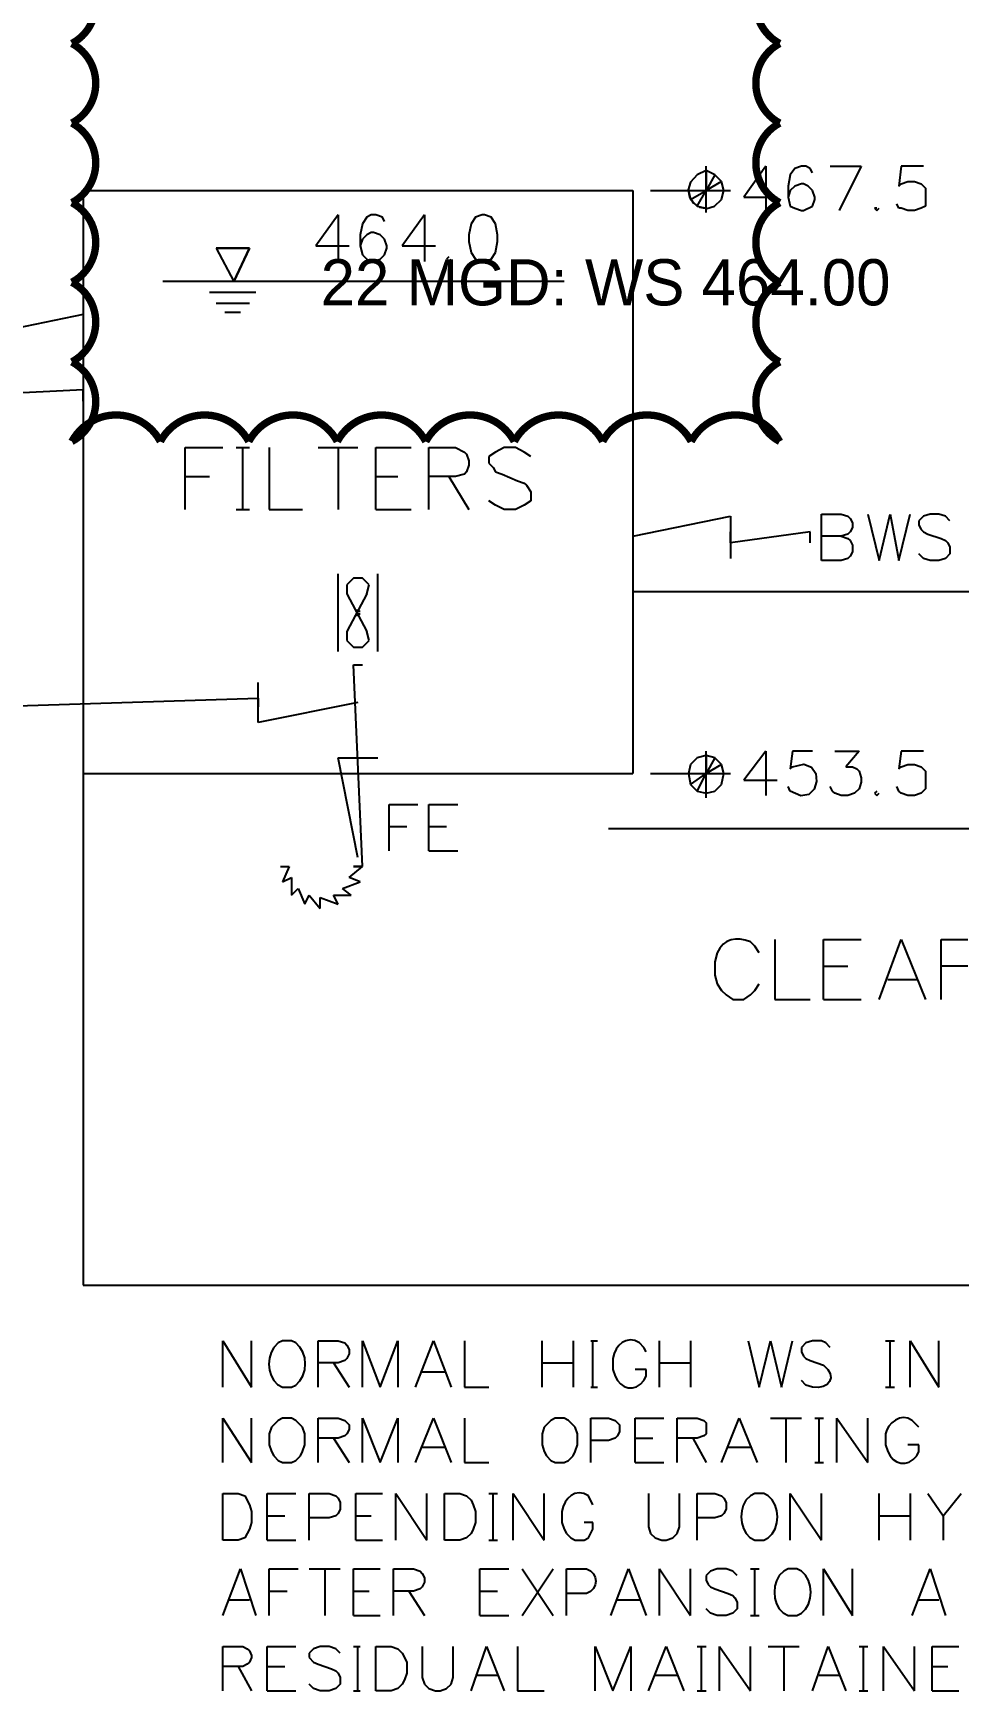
# Model space of a CAD drawing. Header units: metres. Extents: x 45 to 1207, y 17 to 774.
# Drawn here: x 907.1 to 1007.3, y 468.2 to 647.8 of the extents above; entities that cross this region are included whole.
import ezdxf

# ---------------------------------------------------------------- set-up
doc = ezdxf.new("R2010")
doc.units = ezdxf.units.M
doc.layers.add('REV-AGENT', color=1, linetype='Continuous')

msp = doc.modelspace()

# ---------------------------------------------------------------- linework, layer by layer
for p, q in [((979.92, 632.88), (978.96, 632.4)), ((979.92, 628.32), (979.92, 633.36)), ((980.88, 632.4), (979.92, 632.88)), ((980.88, 632.4), (979.92, 632.88)), ((979.92, 632.88), (979.92, 630.72)), ((980.88, 632.4), (979.92, 630.72)), ((981.6, 631.68), (980.88, 632.4)), ((981.6, 631.68), (980.88, 632.4)), ((986.4, 633.36), (984, 630)), ((986.4, 633.36), (986.4, 628.56)), ((989.04, 632.4), (988.8, 631.2)), ((989.52, 633.12), (989.04, 632.4)), ((990.24, 633.36), (989.52, 633.12)), ((990.72, 633.36), (990.24, 633.36)), ((991.2, 633.12), (990.72, 633.36)), ((991.44, 632.64), (991.2, 633.12)), ((993.36, 633.36), (996.72, 633.36)), ((996.72, 633.36), (994.32, 628.56)), ((1001.04, 633.36), (1000.8, 631.2)), ((1003.44, 633.36), (1001.04, 633.36)), ((912.48, 630.72), (972, 630.72)), ((912.48, 630.72), (912.48, 512.16)), ((972, 630.72), (972, 567.6)), ((973.92, 630.72), (978.96, 630.72)), ((977.28, 630.72), (982.56, 630.72)), ((978, 630.72), (978.24, 629.76)), ((978.24, 629.76), (979.92, 630.72)), ((978.96, 629.04), (979.92, 630.72)), ((981.6, 631.68), (979.92, 630.72)), ((979.92, 628.8), (979.92, 630.72)), ((981.84, 630.72), (981.6, 631.68)), ((981.84, 630.72), (981.6, 631.68)), ((981.6, 629.76), (981.84, 630.72)), ((988.8, 631.2), (988.8, 630)), ((989.04, 630.72), (988.8, 630)), ((989.52, 631.2), (989.04, 630.72)), ((990.24, 631.44), (989.52, 631.2)), ((990.48, 631.44), (990.24, 631.44)), ((990.96, 631.2), (990.48, 631.44)), ((991.44, 630.72), (990.96, 631.2)), ((991.68, 630), (991.44, 630.72)), ((1000.8, 631.2), (1001.04, 631.44)), ((1001.04, 631.44), (1001.76, 631.68)), ((1001.76, 631.68), (1002.48, 631.68)), ((1002.48, 631.68), (1003.2, 631.44)), ((1003.2, 631.44), (1003.68, 630.96)), ((1003.68, 630.96), (1003.68, 629.04)), ((978.24, 629.76), (978.96, 629.04)), ((978.96, 629.04), (979.92, 628.8)), ((984, 630), (987.6, 630)), ((988.8, 630), (989.04, 629.04)), ((989.04, 629.04), (989.52, 628.8)), ((989.52, 628.8), (990.24, 628.56)), ((990.24, 628.56), (990.48, 628.56)), ((990.48, 628.56), (991.44, 629.04)), ((991.44, 629.04), (991.68, 629.76)), ((991.68, 629.76), (991.68, 630)), ((998.4, 628.8), (998.16, 628.8)), ((998.16, 628.8), (998.4, 628.56)), ((998.4, 628.56), (998.64, 628.8)), ((1000.8, 628.8), (1000.56, 629.28)), ((1001.04, 628.8), (1000.8, 628.8)), ((1001.76, 628.56), (1001.04, 628.8)), ((1002.48, 628.56), (1001.76, 628.56)), ((1003.2, 628.8), (1002.48, 628.56)), ((1003.68, 629.04), (1003.2, 628.8)), ((940.08, 628.08), (937.68, 624.72)), ((940.08, 628.08), (940.08, 623.04)), ((942.72, 627.12), (942.48, 625.92)), ((943.2, 627.84), (942.72, 627.12)), ((943.68, 628.08), (943.2, 627.84)), ((944.16, 628.08), (943.68, 628.08)), ((944.88, 627.84), (944.16, 628.08)), ((945.12, 627.36), (944.88, 627.84)), ((949.44, 628.08), (947.04, 624.72)), ((949.44, 628.08), (949.44, 623.04)), ((954.48, 627.12), (954.24, 625.92)), ((954.96, 627.84), (954.48, 627.12)), ((955.68, 628.08), (954.96, 627.84)), ((955.92, 628.08), (955.68, 628.08)), ((956.64, 627.84), (955.92, 628.08)), ((957.12, 627.12), (956.64, 627.84)), ((957.36, 625.92), (957.12, 627.12)), ((942.48, 625.92), (942.48, 624.72)), ((942.72, 625.44), (942.48, 624.72)), ((943.2, 625.92), (942.72, 625.44)), ((943.68, 626.16), (943.2, 625.92)), ((943.92, 626.16), (943.68, 626.16)), ((944.64, 625.92), (943.92, 626.16)), ((945.12, 625.44), (944.64, 625.92)), ((945.36, 624.72), (945.12, 625.44)), ((954.24, 625.92), (954.24, 625.2)), ((954.24, 625.2), (954.48, 624)), ((957.12, 624), (957.36, 625.2)), ((957.36, 625.2), (957.36, 625.92)), ((926.88, 624.48), (928.8, 620.88)), ((930.48, 624.48), (926.88, 624.48)), ((926.88, 624.48), (930.48, 624.48)), ((926.88, 624.48), (930.48, 624.48)), ((928.8, 620.88), (930.48, 624.48)), ((930.48, 624.48), (928.8, 620.88)), ((937.68, 624.72), (941.28, 624.72)), ((942.48, 624.72), (942.72, 623.76)), ((942.72, 623.76), (943.2, 623.28)), ((943.2, 623.28), (943.68, 623.04)), ((943.68, 623.04), (943.92, 623.04)), ((943.92, 623.04), (944.64, 623.28)), ((944.64, 623.28), (945.12, 623.76)), ((945.12, 623.76), (945.36, 624.48)), ((945.36, 624.48), (945.36, 624.72)), ((947.04, 624.72), (950.64, 624.72)), ((952.08, 623.52), (951.84, 623.28)), ((951.84, 623.28), (952.08, 623.04)), ((952.08, 623.04), (952.32, 623.28)), ((954.48, 624), (954.96, 623.28)), ((954.96, 623.28), (955.68, 623.04)), ((955.68, 623.04), (955.92, 623.04)), ((955.92, 623.04), (956.64, 623.28)), ((956.64, 623.28), (957.12, 624)), ((964.56, 620.88), (921.12, 620.88)), ((931.2, 619.68), (926.16, 619.68)), ((930.48, 618.48), (926.88, 618.48)), ((912.48, 617.28), (901.92, 615.12)), ((929.52, 617.52), (927.84, 617.52)), ((912.48, 609.12), (886.8, 607.92)), ((912.48, 609.12), (886.8, 607.92)), ((912.48, 607.92), (912.48, 609.12)), ((923.52, 596.16), (923.52, 602.88)), ((923.52, 602.88), (927.6, 602.88)), ((929.04, 602.88), (930.48, 602.88)), ((929.76, 596.16), (929.76, 602.88)), ((932.64, 602.88), (932.64, 596.16)), ((937.92, 602.88), (942.24, 602.88)), ((940.08, 602.88), (940.08, 596.16)), ((944.16, 596.16), (944.16, 602.88)), ((944.16, 602.88), (948, 602.88)), ((949.92, 596.16), (949.92, 602.88)), ((949.92, 602.88), (952.8, 602.88)), ((952.8, 602.88), (953.76, 602.4)), ((953.76, 602.4), (954, 602.16)), ((954, 602.16), (954.24, 601.44)), ((954.24, 601.44), (954.24, 600.96)), ((957.12, 602.4), (956.4, 601.92)), ((956.4, 601.92), (956.4, 601.2)), ((958.08, 602.88), (957.12, 602.4)), ((959.28, 602.88), (958.08, 602.88)), ((960.24, 602.4), (959.28, 602.88)), ((960.96, 601.92), (960.24, 602.4)), ((923.52, 599.76), (926.16, 599.76)), ((944.16, 599.76), (946.56, 599.76)), ((952.8, 599.76), (949.92, 599.76)), ((952.08, 599.76), (954.24, 596.16)), ((953.76, 600), (952.8, 599.76)), ((954, 600.24), (953.76, 600)), ((954.24, 600.96), (954, 600.24)), ((956.4, 601.2), (956.88, 600.72)), ((956.88, 600.72), (957.12, 600.24)), ((957.12, 600.24), (957.84, 600)), ((957.84, 600), (959.52, 599.28)), ((959.52, 599.28), (960.24, 599.04)), ((960.24, 599.04), (960.48, 598.8)), ((960.48, 598.8), (960.96, 598.08)), ((960.96, 598.08), (960.96, 597.12)), ((929.04, 596.16), (930.48, 596.16)), ((932.64, 596.16), (936.24, 596.16)), ((944.16, 596.16), (948, 596.16)), ((957.12, 596.64), (956.4, 597.12)), ((958.08, 596.16), (957.12, 596.64)), ((959.28, 596.16), (958.08, 596.16)), ((960.24, 596.64), (959.28, 596.16)), ((960.96, 597.12), (960.24, 596.64)), ((972, 593.28), (982.56, 595.44)), ((982.56, 595.44), (982.56, 590.88)), ((992.4, 590.64), (992.4, 595.68)), ((992.4, 595.68), (994.56, 595.68)), ((994.56, 595.68), (995.28, 595.44)), ((995.28, 595.44), (995.52, 595.2)), ((995.52, 595.2), (995.76, 594.72)), ((995.76, 594.24), (995.52, 593.76)), ((995.76, 594.72), (995.76, 594.24)), ((997.44, 595.68), (998.64, 590.64)), ((998.64, 590.64), (999.84, 595.68)), ((999.84, 595.68), (1000.8, 590.64)), ((1000.8, 590.64), (1002, 595.68)), ((1003.44, 595.44), (1002.96, 594.96)), ((1002.96, 594.96), (1002.96, 594.48)), ((1002.96, 594.48), (1003.2, 594)), ((1004.16, 595.68), (1003.44, 595.44)), ((1005.12, 595.68), (1004.16, 595.68)), ((1005.84, 595.44), (1005.12, 595.68)), ((1006.32, 594.96), (1005.84, 595.44)), ((991.2, 593.76), (982.56, 592.56)), ((991.2, 593.76), (982.56, 592.56)), ((982.56, 592.56), (982.56, 593.76)), ((991.2, 592.56), (991.2, 593.76)), ((994.56, 593.28), (992.4, 593.28)), ((995.28, 593.52), (994.56, 593.28)), ((994.56, 593.28), (995.28, 593.04)), ((995.52, 593.76), (995.28, 593.52)), ((995.28, 593.04), (995.52, 592.8)), ((995.52, 592.8), (995.76, 592.32)), ((1003.2, 594), (1003.44, 593.76)), ((1003.44, 593.76), (1003.92, 593.52)), ((1003.92, 593.52), (1005.36, 593.04)), ((1005.36, 593.04), (1005.84, 592.8)), ((1005.84, 592.8), (1006.08, 592.56)), ((1006.08, 592.56), (1006.32, 592.08)), ((994.56, 590.64), (992.4, 590.64)), ((995.28, 590.88), (994.56, 590.64)), ((995.52, 591.12), (995.28, 590.88)), ((995.76, 591.6), (995.52, 591.12)), ((995.76, 592.32), (995.76, 591.6)), ((1003.44, 590.88), (1002.96, 591.36)), ((1004.16, 590.64), (1003.44, 590.88)), ((1005.12, 590.64), (1004.16, 590.64)), ((1005.84, 590.88), (1005.12, 590.64)), ((1006.32, 591.36), (1005.84, 590.88)), ((1006.32, 592.08), (1006.32, 591.36)), ((940.08, 580.8), (940.08, 589.2)), ((944.4, 580.8), (944.4, 589.2)), ((941.76, 588.72), (941.04, 588)), ((941.04, 588), (941.04, 587.04)), ((941.04, 587.04), (943.2, 582.96)), ((943.2, 587.04), (941.04, 582.96)), ((942.72, 588.72), (941.76, 588.72)), ((943.44, 588), (942.72, 588.72)), ((943.2, 587.04), (943.44, 588)), ((972, 587.28), (1110.24, 587.28)), ((942, 585.36), (942, 585.12)), ((942.24, 585.12), (942.24, 585.36)), ((942, 584.88), (942, 584.64)), ((942.48, 585.12), (942.24, 585.12)), ((942.24, 584.64), (942.24, 584.88)), ((942.24, 584.88), (942.48, 584.88)), ((941.04, 582.96), (941.04, 582)), ((941.04, 582), (941.76, 581.28)), ((942.72, 581.28), (943.44, 582)), ((943.44, 582), (943.2, 582.96)), ((941.76, 581.28), (942.72, 581.28)), ((942.72, 557.52), (941.76, 579.36)), ((942.72, 557.52), (941.76, 579.36)), ((941.76, 579.36), (942.72, 579.36)), ((931.44, 573.12), (931.44, 577.44)), ((901.68, 574.8), (931.44, 575.76)), ((901.68, 574.8), (931.44, 575.76)), ((931.44, 575.76), (931.44, 574.8)), ((942.24, 575.28), (931.44, 573.12)), ((942.24, 558.48), (940.08, 569.28)), ((940.08, 569.28), (944.4, 569.28)), ((978.96, 569.28), (978.24, 568.56)), ((979.92, 569.52), (978.96, 569.28)), ((979.92, 564.96), (979.92, 570)), ((980.88, 569.28), (979.92, 569.52)), ((980.88, 569.28), (979.92, 569.52)), ((979.92, 569.52), (979.92, 567.6)), ((980.88, 569.28), (979.92, 567.6)), ((981.6, 568.56), (980.88, 569.28)), ((981.6, 568.56), (980.88, 569.28)), ((986.4, 570), (984, 566.88)), ((986.4, 570), (986.4, 565.2)), ((989.28, 570), (989.04, 568.08)), ((991.44, 570), (989.28, 570)), ((993.84, 570), (996.48, 570)), ((996.48, 570), (995.04, 568.32)), ((1001.04, 570), (1000.8, 568.08)), ((1003.44, 570), (1001.04, 570)), ((912.48, 567.6), (972, 567.6)), ((973.92, 567.6), (978.96, 567.6)), ((977.28, 567.6), (982.56, 567.6)), ((978.24, 568.56), (978, 567.6)), ((978, 567.6), (978.24, 566.4)), ((978, 567.6), (978.24, 566.4)), ((978.24, 566.4), (979.92, 567.6)), ((978.96, 565.68), (979.92, 567.6)), ((981.6, 568.56), (979.92, 567.6)), ((979.92, 565.44), (979.92, 567.6)), ((981.84, 567.6), (981.6, 568.56)), ((981.84, 567.6), (981.6, 568.56)), ((981.6, 566.4), (981.84, 567.6)), ((989.04, 568.08), (989.28, 568.32)), ((995.04, 568.32), (995.76, 568.32)), ((995.76, 568.32), (996.24, 568.08)), ((996.24, 568.08), (996.48, 567.84)), ((996.48, 567.84), (996.72, 567.12)), ((1000.8, 568.08), (1001.04, 568.32)), ((1001.04, 568.32), (1001.76, 568.56)), ((1001.76, 568.56), (1002.48, 568.56)), ((1002.48, 568.56), (1003.2, 568.32)), ((1003.2, 568.32), (1003.68, 567.84)), ((1003.68, 567.84), (1003.68, 565.92)), ((978.24, 566.4), (978.96, 565.68)), ((978.24, 566.4), (978.96, 565.68)), ((978.96, 565.68), (979.92, 565.44)), ((978.96, 565.68), (979.92, 565.44)), ((979.92, 565.44), (980.88, 565.68)), ((980.88, 565.68), (981.6, 566.4)), ((984, 566.88), (987.6, 566.88)), ((989.04, 565.68), (988.8, 566.16)), ((993.6, 565.68), (993.36, 566.16)), ((993.84, 565.44), (993.6, 565.68)), ((996.48, 565.92), (996, 565.44)), ((996.72, 566.64), (996.48, 565.92)), ((996.72, 567.12), (996.72, 566.64)), ((998.4, 565.68), (998.16, 565.44)), ((1000.8, 565.68), (1000.56, 566.16)), ((1001.04, 565.44), (1000.8, 565.68)), ((1003.68, 565.92), (1003.2, 565.44)), ((945.6, 559.2), (945.6, 564.24)), ((945.6, 564.24), (948.72, 564.24)), ((949.92, 559.2), (949.92, 564.24)), ((949.92, 564.24), (953.04, 564.24)), ((994.56, 565.2), (993.84, 565.44)), ((995.28, 565.2), (994.56, 565.2)), ((996, 565.44), (995.28, 565.2)), ((998.16, 565.44), (998.4, 565.2)), ((998.4, 565.2), (998.64, 565.44)), ((1001.76, 565.2), (1001.04, 565.44)), ((1002.48, 565.2), (1001.76, 565.2)), ((1003.2, 565.44), (1002.48, 565.2)), ((945.6, 561.84), (947.52, 561.84)), ((949.92, 561.84), (951.84, 561.84)), ((1056.96, 561.6), (969.36, 561.6)), ((949.92, 559.2), (953.04, 559.2)), ((933.84, 557.52), (934.8, 557.52)), ((934.8, 557.52), (934.08, 555.84)), ((934.8, 557.52), (934.08, 555.84)), ((941.28, 556.32), (942.72, 557.52)), ((941.28, 556.32), (942.72, 557.52)), ((942.72, 557.52), (941.76, 557.52)), ((941.76, 557.52), (942.72, 557.52)), ((934.08, 555.84), (935.04, 556.32)), ((934.08, 555.84), (935.04, 556.32)), ((935.04, 556.32), (935.04, 554.4)), ((935.04, 556.32), (935.04, 554.4)), ((935.04, 554.4), (935.76, 555.12)), ((935.04, 554.4), (935.76, 555.12)), ((935.76, 555.12), (936.48, 553.44)), ((935.76, 555.12), (936.48, 553.44)), ((940.56, 555.12), (942.48, 555.84)), ((940.56, 555.12), (942.48, 555.84)), ((941.52, 554.4), (940.56, 555.12)), ((941.52, 554.4), (940.56, 555.12)), ((942.48, 555.84), (941.28, 556.32)), ((942.48, 555.84), (941.28, 556.32)), ((936.48, 553.44), (936.96, 554.4)), ((936.48, 553.44), (936.96, 554.4)), ((936.96, 554.4), (938.16, 552.96)), ((936.96, 554.4), (938.16, 552.96)), ((938.16, 552.96), (938.16, 554.16)), ((938.16, 552.96), (938.16, 554.16)), ((938.16, 554.16), (940.08, 553.44)), ((938.16, 554.16), (940.08, 553.44)), ((940.08, 553.44), (939.6, 554.4)), ((940.08, 553.44), (939.6, 554.4)), ((939.6, 554.4), (941.52, 554.4)), ((939.6, 554.4), (941.52, 554.4)), ((985.2, 548.88), (984.72, 549.36)), ((987.36, 549.6), (987.36, 543.12)), ((992.64, 543.12), (992.64, 549.6)), ((992.64, 549.6), (996.72, 549.6)), ((998.64, 543.12), (1001.04, 549.6)), ((1001.04, 549.6), (1003.68, 543.12)), ((1005.36, 543.12), (1005.36, 549.6)), ((1005.36, 549.6), (1008.24, 549.6)), ((981.12, 548.16), (980.88, 547.2)), ((985.68, 548.16), (985.2, 548.88)), ((980.88, 547.2), (980.88, 545.76)), ((980.88, 545.76), (981.12, 544.8)), ((992.64, 546.72), (995.28, 546.72)), ((1008.24, 546.72), (1005.36, 546.72)), ((981.12, 544.8), (981.6, 544.08)), ((981.6, 544.08), (982.08, 543.6)), ((984.72, 543.6), (985.2, 544.08)), ((985.2, 544.08), (985.68, 544.8)), ((999.6, 545.28), (1002.72, 545.28)), ((982.08, 543.6), (982.8, 543.12)), ((982.8, 543.12), (984, 543.12)), ((984, 543.12), (984.72, 543.6)), ((987.36, 543.12), (991.2, 543.12)), ((992.64, 543.12), (996.72, 543.12)), ((912.48, 512.16), (1110.24, 512.16)), ((927.6, 501.12), (927.6, 506.16)), ((927.6, 506.16), (930.72, 501.12)), ((930.72, 501.12), (930.72, 506.16)), ((933.6, 505.92), (933.12, 505.44)), ((934.08, 506.16), (933.6, 505.92)), ((935.04, 506.16), (934.08, 506.16)), ((935.52, 505.92), (935.04, 506.16)), ((937.92, 501.12), (937.92, 506.16)), ((937.92, 506.16), (940.08, 506.16)), ((940.08, 506.16), (940.8, 505.92)), ((940.8, 505.92), (941.04, 505.68)), ((941.04, 505.68), (941.28, 505.2)), ((941.28, 504.72), (941.04, 504.24)), ((941.28, 505.2), (941.28, 504.72)), ((942.72, 501.12), (942.72, 506.16)), ((942.72, 506.16), (944.64, 501.12)), ((944.64, 501.12), (946.56, 506.16)), ((946.56, 506.16), (946.56, 501.12)), ((948.48, 501.12), (950.4, 506.16)), ((950.4, 506.16), (952.32, 501.12)), ((953.76, 506.16), (953.76, 501.12)), ((962.16, 501.12), (962.16, 506.16)), ((965.52, 506.16), (965.52, 501.12)), ((967.44, 506.16), (968.16, 506.16)), ((967.68, 501.12), (967.68, 506.16)), ((973.2, 505.44), (972.72, 505.92)), ((973.44, 504.96), (973.2, 505.44)), ((974.88, 501.12), (974.88, 506.16)), ((978.24, 506.16), (978.24, 501.12)), ((984.48, 506.16), (985.68, 501.12)), ((985.68, 501.12), (986.88, 506.16)), ((986.88, 506.16), (988.08, 501.12)), ((988.08, 501.12), (989.28, 506.16)), ((990.72, 505.92), (990.24, 505.44)), ((990.24, 505.44), (990.24, 504.96)), ((990.24, 504.96), (990.48, 504.48)), ((990.48, 504.48), (990.72, 504.24)), ((991.44, 506.16), (990.72, 505.92)), ((992.4, 506.16), (991.44, 506.16)), ((992.88, 505.92), (992.4, 506.16)), ((993.36, 505.44), (992.88, 505.92)), ((999.36, 506.16), (1000.32, 506.16)), ((999.84, 501.12), (999.84, 506.16)), ((1002, 501.12), (1002, 506.16)), ((1002, 506.16), (1005.12, 501.12)), ((1005.12, 501.12), (1005.12, 506.16)), ((940.08, 503.76), (937.92, 503.76)), ((939.6, 503.76), (941.28, 501.12)), ((940.8, 504), (940.08, 503.76)), ((941.04, 504.24), (940.8, 504)), ((949.2, 502.8), (951.6, 502.8)), ((962.16, 503.76), (965.52, 503.76)), ((969.84, 504.24), (969.84, 503.04)), ((969.84, 503.04), (970.08, 502.32)), ((973.44, 503.04), (972.24, 503.04)), ((973.44, 502.32), (973.44, 503.04)), ((974.88, 503.76), (978.24, 503.76)), ((990.72, 504.24), (991.2, 504)), ((991.2, 504), (992.64, 503.52)), ((934.08, 501.12), (935.04, 501.12)), ((935.04, 501.12), (935.52, 501.36)), ((953.76, 501.12), (956.4, 501.12)), ((967.44, 501.12), (968.16, 501.12)), ((973.2, 501.84), (973.44, 502.32)), ((990.72, 501.36), (990.24, 501.84)), ((991.44, 501.12), (990.72, 501.36)), ((999.36, 501.12), (1000.32, 501.12)), ((927.6, 492.96), (927.6, 497.76)), ((927.6, 497.76), (930.72, 492.96)), ((930.72, 492.96), (930.72, 497.76)), ((933.6, 497.52), (932.88, 496.8)), ((934.08, 497.76), (933.6, 497.52)), ((935.04, 497.76), (934.08, 497.76)), ((935.52, 497.52), (935.04, 497.76)), ((936.24, 496.8), (935.52, 497.52)), ((937.92, 492.96), (937.92, 497.76)), ((937.92, 497.76), (940.08, 497.76)), ((940.08, 497.76), (940.8, 497.52)), ((940.8, 497.52), (941.28, 497.04)), ((942.72, 492.96), (942.72, 497.76)), ((942.72, 497.76), (944.64, 492.96)), ((944.64, 492.96), (946.56, 497.76)), ((946.56, 497.76), (946.56, 492.96)), ((948.48, 492.96), (950.4, 497.76)), ((950.4, 497.76), (952.32, 492.96)), ((953.76, 497.76), (953.76, 492.96)), ((963.12, 497.52), (962.4, 496.8)), ((963.6, 497.76), (963.12, 497.52)), ((964.56, 497.76), (963.6, 497.76)), ((965.04, 497.52), (964.56, 497.76)), ((965.76, 496.8), (965.04, 497.52)), ((967.44, 492.96), (967.44, 497.76)), ((967.44, 497.76), (969.36, 497.76)), ((969.36, 497.76), (970.08, 497.52)), ((970.08, 497.52), (970.56, 497.04)), ((972.24, 492.96), (972.24, 497.76)), ((972.24, 497.76), (975.36, 497.76)), ((976.8, 492.96), (976.8, 497.76)), ((976.8, 497.76), (978.96, 497.76)), ((978.96, 497.76), (979.68, 497.52)), ((979.68, 497.52), (979.92, 497.28)), ((979.92, 497.28), (979.92, 496.08)), ((981.6, 492.96), (983.52, 497.76)), ((983.52, 497.76), (985.44, 492.96)), ((986.88, 497.76), (990.24, 497.76)), ((988.56, 497.76), (988.56, 492.96)), ((991.68, 497.76), (992.64, 497.76)), ((992.16, 492.96), (992.16, 497.76)), ((994.08, 492.96), (994.08, 497.76)), ((994.08, 497.76), (997.44, 492.96)), ((997.44, 492.96), (997.44, 497.76)), ((1002.96, 496.8), (1002.24, 497.52)), ((932.88, 496.8), (932.64, 496.08)), ((932.64, 496.08), (932.64, 494.88)), ((936.48, 496.08), (936.24, 496.8)), ((936.48, 494.88), (936.48, 496.08)), ((940.08, 495.6), (937.92, 495.6)), ((939.6, 495.6), (941.28, 492.96)), ((940.8, 495.84), (940.08, 495.6)), ((941.04, 496.08), (940.8, 495.84)), ((941.28, 496.56), (941.04, 496.08)), ((941.28, 497.04), (941.28, 496.56)), ((962.4, 496.8), (962.16, 496.08)), ((962.16, 496.08), (962.16, 494.88)), ((966, 496.08), (965.76, 496.8)), ((966, 494.88), (966, 496.08)), ((970.08, 495.6), (969.36, 495.36)), ((970.32, 495.84), (970.08, 495.6)), ((970.56, 496.32), (970.32, 495.84)), ((970.56, 497.04), (970.56, 496.32)), ((972.24, 495.6), (974.16, 495.6)), ((978.96, 495.6), (976.8, 495.6)), ((978.48, 495.6), (979.92, 492.96)), ((979.68, 495.84), (978.96, 495.6)), ((979.92, 496.08), (979.68, 495.84)), ((999.36, 496.08), (999.36, 494.88)), ((932.64, 494.88), (932.88, 494.16)), ((932.88, 494.16), (933.12, 493.68)), ((936, 493.68), (936.24, 494.16)), ((936.24, 494.16), (936.48, 494.88)), ((949.2, 494.64), (951.6, 494.64)), ((962.16, 494.88), (962.4, 494.16)), ((962.4, 494.16), (962.64, 493.68)), ((965.52, 493.68), (965.76, 494.16)), ((965.76, 494.16), (966, 494.88)), ((969.36, 495.36), (967.44, 495.36)), ((982.32, 494.64), (984.72, 494.64)), ((999.36, 494.88), (999.6, 494.16)), ((1002.96, 494.88), (1001.76, 494.88)), ((1002.72, 493.68), (1002.96, 494.16)), ((1002.96, 494.16), (1002.96, 494.88)), ((933.12, 493.68), (933.6, 493.2)), ((933.6, 493.2), (934.08, 492.96)), ((934.08, 492.96), (935.04, 492.96)), ((935.04, 492.96), (935.52, 493.2)), ((935.52, 493.2), (936, 493.68)), ((953.76, 492.96), (956.4, 492.96)), ((962.64, 493.68), (963.12, 493.2)), ((963.12, 493.2), (963.6, 492.96)), ((963.6, 492.96), (964.56, 492.96)), ((964.56, 492.96), (965.04, 493.2)), ((965.04, 493.2), (965.52, 493.68)), ((972.24, 492.96), (975.36, 492.96)), ((991.68, 492.96), (992.64, 492.96)), ((927.6, 484.56), (927.6, 489.6)), ((927.6, 489.6), (929.28, 489.6)), ((929.28, 489.6), (930, 489.36)), ((930, 489.36), (930.48, 488.4)), ((930.48, 488.4), (930.72, 487.68)), ((932.4, 484.56), (932.4, 489.6)), ((932.4, 489.6), (935.52, 489.6)), ((936.96, 484.56), (936.96, 489.6)), ((936.96, 489.6), (939.12, 489.6)), ((939.12, 489.6), (939.84, 489.36)), ((939.84, 489.36), (940.08, 489.12)), ((940.08, 489.12), (940.32, 488.64)), ((940.32, 488.64), (940.32, 487.92)), ((942, 484.56), (942, 489.6)), ((942, 489.6), (944.88, 489.6)), ((946.32, 484.56), (946.32, 489.6)), ((946.32, 489.6), (949.68, 484.56)), ((949.68, 484.56), (949.68, 489.6)), ((951.6, 484.56), (951.6, 489.6)), ((951.6, 489.6), (953.28, 489.6)), ((953.28, 489.6), (954, 489.36)), ((954, 489.36), (954.48, 488.88)), ((954.48, 488.88), (954.72, 488.4)), ((954.72, 488.4), (954.96, 487.68)), ((956.4, 489.6), (957.36, 489.6)), ((956.88, 484.56), (956.88, 489.6)), ((959.04, 484.56), (959.04, 489.6)), ((959.04, 489.6), (962.4, 484.56)), ((962.4, 484.56), (962.4, 489.6)), ((967.68, 488.4), (967.2, 489.36)), ((973.68, 489.6), (973.68, 486)), ((977.04, 486), (977.04, 489.6)), ((978.96, 484.56), (978.96, 489.6)), ((978.96, 489.6), (980.88, 489.6)), ((980.88, 489.6), (981.6, 489.36)), ((981.6, 489.36), (981.84, 489.12)), ((981.84, 489.12), (982.08, 488.64)), ((982.08, 488.64), (982.08, 487.92)), ((984.72, 489.36), (984.24, 488.88)), ((985.2, 489.6), (984.72, 489.36)), ((986.16, 489.6), (985.2, 489.6)), ((986.64, 489.36), (986.16, 489.6)), ((989.04, 484.56), (989.04, 489.6)), ((989.04, 489.6), (992.4, 484.56)), ((992.4, 484.56), (992.4, 489.6)), ((998.64, 484.56), (998.64, 489.6)), ((1002, 489.6), (1002, 484.56)), ((1003.92, 489.6), (1005.6, 487.2)), ((1005.6, 487.2), (1007.52, 489.6)), ((930.72, 487.68), (930.72, 486.48)), ((932.4, 487.2), (934.32, 487.2)), ((939.12, 486.96), (936.96, 486.96)), ((939.84, 487.2), (939.12, 486.96)), ((940.08, 487.44), (939.84, 487.2)), ((940.32, 487.92), (940.08, 487.44)), ((942, 487.2), (943.68, 487.2)), ((954.96, 487.68), (954.96, 486.48)), ((964.32, 487.68), (964.32, 486.48)), ((980.88, 486.96), (978.96, 486.96)), ((981.6, 487.2), (980.88, 486.96)), ((981.84, 487.44), (981.6, 487.2)), ((982.08, 487.92), (981.84, 487.44)), ((998.64, 487.2), (1002, 487.2)), ((1005.6, 487.2), (1005.6, 484.56)), ((930, 484.8), (929.28, 484.56)), ((930.48, 485.76), (930, 484.8)), ((930.72, 486.48), (930.48, 485.76)), ((954, 484.8), (953.28, 484.56)), ((954.48, 485.28), (954, 484.8)), ((954.72, 485.76), (954.48, 485.28)), ((954.96, 486.48), (954.72, 485.76)), ((964.32, 486.48), (964.56, 485.76)), ((964.56, 485.76), (964.8, 485.28)), ((964.8, 485.28), (965.28, 484.8)), ((965.28, 484.8), (965.76, 484.56)), ((967.68, 486.48), (966.72, 486.48)), ((966.72, 484.56), (967.2, 484.8)), ((967.2, 484.8), (967.68, 485.76)), ((967.68, 485.76), (967.68, 486.48)), ((973.68, 486), (973.92, 485.28)), ((973.92, 485.28), (974.4, 484.8)), ((974.4, 484.8), (975.12, 484.56)), ((975.6, 484.56), (976.32, 484.8)), ((976.32, 484.8), (976.8, 485.28)), ((976.8, 485.28), (977.04, 486)), ((986.16, 484.56), (986.64, 484.8)), ((929.28, 484.56), (927.6, 484.56)), ((932.4, 484.56), (935.52, 484.56)), ((942, 484.56), (944.88, 484.56)), ((953.28, 484.56), (951.6, 484.56)), ((956.4, 484.56), (957.36, 484.56)), ((965.76, 484.56), (966.72, 484.56)), ((975.12, 484.56), (975.6, 484.56)), ((985.2, 484.56), (986.16, 484.56)), ((927.6, 476.4), (929.52, 481.44)), ((929.52, 481.44), (931.2, 476.4)), ((932.64, 476.4), (932.64, 481.44)), ((932.64, 481.44), (935.76, 481.44)), ((936.96, 481.44), (940.32, 481.44)), ((938.64, 481.44), (938.64, 476.4)), ((941.76, 476.4), (941.76, 481.44)), ((941.76, 481.44), (944.64, 481.44)), ((946.08, 476.4), (946.08, 481.44)), ((946.08, 481.44), (948.24, 481.44)), ((948.24, 481.44), (948.96, 481.2)), ((948.96, 481.2), (949.2, 480.96)), ((955.44, 476.4), (955.44, 481.44)), ((955.44, 481.44), (958.56, 481.44)), ((960, 476.4), (963.36, 481.44)), ((960, 481.44), (963.36, 476.4)), ((964.8, 476.4), (964.8, 481.44)), ((964.8, 481.44), (966.96, 481.44)), ((969.6, 476.4), (971.52, 481.44)), ((971.52, 481.44), (973.44, 476.4)), ((974.88, 476.4), (974.88, 481.44)), ((974.88, 481.44), (978.24, 476.4)), ((978.24, 476.4), (978.24, 481.44)), ((980.4, 481.2), (979.92, 480.72)), ((981.12, 481.44), (980.4, 481.2)), ((982.08, 481.44), (981.12, 481.44)), ((982.8, 481.2), (982.08, 481.44)), ((983.28, 480.72), (982.8, 481.2)), ((984.72, 481.44), (985.68, 481.44)), ((985.2, 476.4), (985.2, 481.44)), ((988.32, 481.2), (987.84, 480.72)), ((988.8, 481.44), (988.32, 481.2)), ((989.76, 481.44), (988.8, 481.44)), ((990.24, 481.2), (989.76, 481.44)), ((992.64, 476.4), (992.64, 481.44)), ((992.64, 481.44), (995.76, 476.4)), ((995.76, 476.4), (995.76, 481.44)), ((1002.24, 476.4), (1004.16, 481.44)), ((1004.16, 481.44), (1005.84, 476.4)), ((949.2, 479.52), (948.96, 479.28)), ((949.2, 480.96), (949.44, 480.48)), ((949.44, 480), (949.2, 479.52)), ((949.44, 480.48), (949.44, 480)), ((979.92, 480.72), (979.92, 480.24)), ((979.92, 480.24), (980.16, 479.76)), ((980.16, 479.76), (980.4, 479.52)), ((980.4, 479.52), (980.88, 479.28)), ((928.32, 478.08), (930.48, 478.08)), ((932.64, 479.04), (934.56, 479.04)), ((941.76, 479.04), (943.44, 479.04)), ((948.24, 479.04), (946.08, 479.04)), ((947.76, 479.04), (949.44, 476.4)), ((948.96, 479.28), (948.24, 479.04)), ((955.44, 479.04), (957.36, 479.04)), ((966.96, 478.8), (964.8, 478.8)), ((970.32, 478.08), (972.72, 478.08)), ((980.88, 479.28), (982.32, 478.8)), ((982.32, 478.8), (982.8, 478.56)), ((982.8, 478.56), (983.04, 478.32)), ((983.04, 478.32), (983.28, 477.84)), ((983.28, 477.84), (983.28, 477.12)), ((1002.96, 478.08), (1005.12, 478.08)), ((941.76, 476.4), (944.64, 476.4)), ((955.44, 476.4), (958.56, 476.4)), ((980.4, 476.64), (979.92, 477.12)), ((981.12, 476.4), (980.4, 476.64)), ((982.08, 476.4), (981.12, 476.4)), ((982.8, 476.64), (982.08, 476.4)), ((983.28, 477.12), (982.8, 476.64)), ((984.72, 476.4), (985.68, 476.4)), ((988.8, 476.4), (989.76, 476.4)), ((989.76, 476.4), (990.24, 476.64)), ((927.6, 468.24), (927.6, 473.04)), ((927.6, 473.04), (929.76, 473.04)), ((929.76, 473.04), (930.24, 472.8)), ((930.24, 472.8), (930.48, 472.56)), ((930.48, 472.56), (930.72, 472.08)), ((932.4, 468.24), (932.4, 473.04)), ((932.4, 473.04), (935.52, 473.04)), ((937.44, 472.8), (936.96, 472.32)), ((936.96, 472.32), (936.96, 471.84)), ((938.16, 473.04), (937.44, 472.8)), ((939.12, 473.04), (938.16, 473.04)), ((939.84, 472.8), (939.12, 473.04)), ((940.32, 472.32), (939.84, 472.8)), ((941.76, 473.04), (942.48, 473.04)), ((942.24, 468.24), (942.24, 473.04)), ((944.16, 468.24), (944.16, 473.04)), ((944.16, 473.04), (945.84, 473.04)), ((945.84, 473.04), (946.56, 472.8)), ((946.56, 472.8), (947.04, 472.32)), ((947.04, 472.32), (947.52, 471.36)), ((949.2, 473.04), (949.2, 469.68)), ((952.56, 469.68), (952.56, 473.04)), ((954.48, 468.24), (956.16, 473.04)), ((956.16, 473.04), (958.08, 468.24)), ((959.52, 473.04), (959.52, 468.24)), ((967.92, 468.24), (967.92, 473.04)), ((967.92, 473.04), (969.84, 468.24)), ((969.84, 468.24), (971.76, 473.04)), ((971.76, 473.04), (971.76, 468.24)), ((973.68, 468.24), (975.6, 473.04)), ((975.6, 473.04), (977.52, 468.24)), ((978.96, 473.04), (979.92, 473.04)), ((979.44, 468.24), (979.44, 473.04)), ((981.36, 468.24), (981.36, 473.04)), ((981.36, 473.04), (984.72, 468.24)), ((984.72, 468.24), (984.72, 473.04)), ((986.64, 473.04), (990, 473.04)), ((988.32, 473.04), (988.32, 468.24)), ((991.44, 468.24), (993.12, 473.04)), ((993.12, 473.04), (995.04, 468.24)), ((996.48, 473.04), (997.44, 473.04)), ((996.96, 468.24), (996.96, 473.04)), ((999.12, 468.24), (999.12, 473.04)), ((999.12, 473.04), (1002.48, 468.24)), ((1002.48, 468.24), (1002.48, 473.04)), ((1004.4, 468.24), (1004.4, 473.04)), ((1004.4, 473.04), (1007.28, 473.04)), ((929.76, 470.88), (927.6, 470.88)), ((929.28, 470.88), (930.72, 468.24)), ((930.24, 471.12), (929.76, 470.88)), ((930.48, 471.36), (930.24, 471.12)), ((930.72, 471.84), (930.48, 471.36)), ((930.72, 472.08), (930.72, 471.84)), ((932.4, 470.88), (934.32, 470.88)), ((936.96, 471.84), (937.44, 471.36)), ((937.44, 471.36), (937.92, 471.12)), ((937.92, 471.12), (939.36, 470.64)), ((939.36, 470.64), (939.84, 470.4)), ((939.84, 470.4), (940.08, 470.16)), ((947.52, 471.36), (947.52, 470.16)), ((1004.4, 470.88), (1006.08, 470.88)), ((937.44, 468.48), (936.96, 468.96)), ((940.32, 468.96), (939.84, 468.48)), ((940.08, 470.16), (940.32, 469.68)), ((940.32, 469.68), (940.32, 468.96)), ((947.04, 468.96), (946.56, 468.48)), ((947.28, 469.44), (947.04, 468.96)), ((947.52, 470.16), (947.28, 469.44)), ((949.2, 469.68), (949.44, 468.96)), ((949.44, 468.96), (949.92, 468.48)), ((951.84, 468.48), (952.32, 468.96)), ((952.32, 468.96), (952.56, 469.68)), ((954.96, 469.92), (957.36, 469.92)), ((974.4, 469.92), (976.8, 469.92)), ((992.16, 469.92), (994.32, 469.92)), ((932.4, 468.24), (935.52, 468.24)), ((938.16, 468.24), (937.44, 468.48)), ((939.12, 468.24), (938.16, 468.24)), ((939.84, 468.48), (939.12, 468.24)), ((941.76, 468.24), (942.48, 468.24)), ((945.84, 468.24), (944.16, 468.24)), ((946.56, 468.48), (945.84, 468.24)), ((949.92, 468.48), (950.64, 468.24)), ((950.64, 468.24), (951.12, 468.24)), ((951.12, 468.24), (951.84, 468.48)), ((959.52, 468.24), (962.4, 468.24)), ((978.96, 468.24), (979.92, 468.24)), ((996.48, 468.24), (997.44, 468.24)), ((1004.4, 468.24), (1007.28, 468.24))]:
    msp.add_line(p, q)
for points in [[(978.96, 632.4), (978.23, 631.63), (977.98, 630.81), (978.12, 630.02), (978.56, 629.36), (979.22, 628.92), (980.01, 628.78), (980.83, 629.03), (981.6, 629.76)], [(989.28, 568.32), (990.52, 568.58), (991.35, 568.26), (991.8, 567.57), (991.88, 566.71), (991.63, 565.89), (991.05, 565.3), (990.18, 565.16), (989.04, 565.68)], [(984.72, 549.36), (984.16, 549.55), (983.61, 549.65), (983.1, 549.66), (982.62, 549.57), (982.18, 549.39), (981.78, 549.09), (981.42, 548.68), (981.12, 548.16)], [(933.12, 505.44), (932.83, 504.89), (932.66, 504.28), (932.6, 503.63), (932.66, 502.98), (932.83, 502.38), (933.13, 501.84), (933.54, 501.41), (934.08, 501.12)], [(935.52, 501.36), (935.96, 501.81), (936.28, 502.36), (936.47, 502.99), (936.53, 503.64), (936.47, 504.29), (936.28, 504.92), (935.96, 505.47), (935.52, 505.92)], [(972.72, 505.92), (972.2, 506.17), (971.71, 506.24), (971.25, 506.16), (970.84, 505.95), (970.49, 505.63), (970.2, 505.23), (969.98, 504.76), (969.84, 504.24)], [(992.64, 503.52), (993.11, 503.05), (993.36, 502.59), (993.41, 502.14), (993.29, 501.75), (993.02, 501.43), (992.6, 501.2), (992.07, 501.09), (991.44, 501.12)], [(970.08, 502.32), (970.32, 501.84), (970.65, 501.47), (971.05, 501.21), (971.49, 501.07), (971.94, 501.06), (972.4, 501.18), (972.82, 501.44), (973.2, 501.84)], [(1002.24, 497.52), (1001.77, 497.76), (1001.3, 497.84), (1000.84, 497.77), (1000.41, 497.57), (1000.03, 497.28), (999.71, 496.92), (999.48, 496.51), (999.36, 496.08)], [(999.6, 494.16), (999.84, 493.68), (1000.17, 493.31), (1000.57, 493.05), (1001.01, 492.91), (1001.46, 492.9), (1001.92, 493.02), (1002.34, 493.28), (1002.72, 493.68)], [(967.2, 489.36), (966.68, 489.61), (966.19, 489.68), (965.73, 489.6), (965.32, 489.39), (964.97, 489.07), (964.68, 488.67), (964.46, 488.2), (964.32, 487.68)], [(984.24, 488.88), (983.95, 488.33), (983.78, 487.72), (983.72, 487.07), (983.78, 486.42), (983.96, 485.82), (984.25, 485.28), (984.66, 484.85), (985.2, 484.56)], [(986.64, 484.8), (987.08, 485.25), (987.4, 485.8), (987.59, 486.43), (987.65, 487.08), (987.59, 487.73), (987.4, 488.35), (987.08, 488.91), (986.64, 489.36)], [(966.96, 481.44), (967.4, 481.23), (967.72, 480.91), (967.9, 480.53), (967.97, 480.12), (967.9, 479.71), (967.72, 479.32), (967.4, 479.01), (966.96, 478.8)], [(990.24, 476.64), (990.68, 477.09), (991, 477.64), (991.19, 478.27), (991.25, 478.92), (991.19, 479.57), (991, 480.2), (990.68, 480.75), (990.24, 481.2)], [(987.84, 480.72), (987.55, 480.17), (987.38, 479.56), (987.32, 478.91), (987.38, 478.26), (987.56, 477.66), (987.85, 477.12), (988.27, 476.69), (988.8, 476.4)]]:
    msp.add_lwpolyline(points)
at = {"layer": 'REV-AGENT', "const_width": 0.8}
msp.add_lwpolyline([(911.27, 655.26, -0.6), (911.27, 646.64, -0.6), (911.27, 638.02, -0.6), (911.27, 629.4, -0.6), (911.27, 620.78, -0.6), (911.27, 612.16, -0.6), (911.27, 603.54, -0.6), (920.85, 603.54, -0.6), (930.42, 603.54, -0.6), (940, 603.54, -0.6), (949.58, 603.54, -0.6), (959.16, 603.54, -0.6), (968.73, 603.54, -0.6), (978.31, 603.54, -0.6), (987.89, 603.54, -0.6), (987.89, 612.16, -0.6), (987.89, 620.78, -0.6), (987.89, 629.4, -0.6), (987.89, 638.02, -0.6), (987.89, 646.64, -0.6), (987.89, 655.26, -0.6)], format="xyb", dxfattribs=at)

# ---------------------------------------------------------------- texts
at = {"layer": 'REV-AGENT'}
msp.add_text('22 MGD: WS 464.00', height=5, dxfattribs=at).set_placement((938.2, 618.28))

doc.saveas('drawing.dxf')
